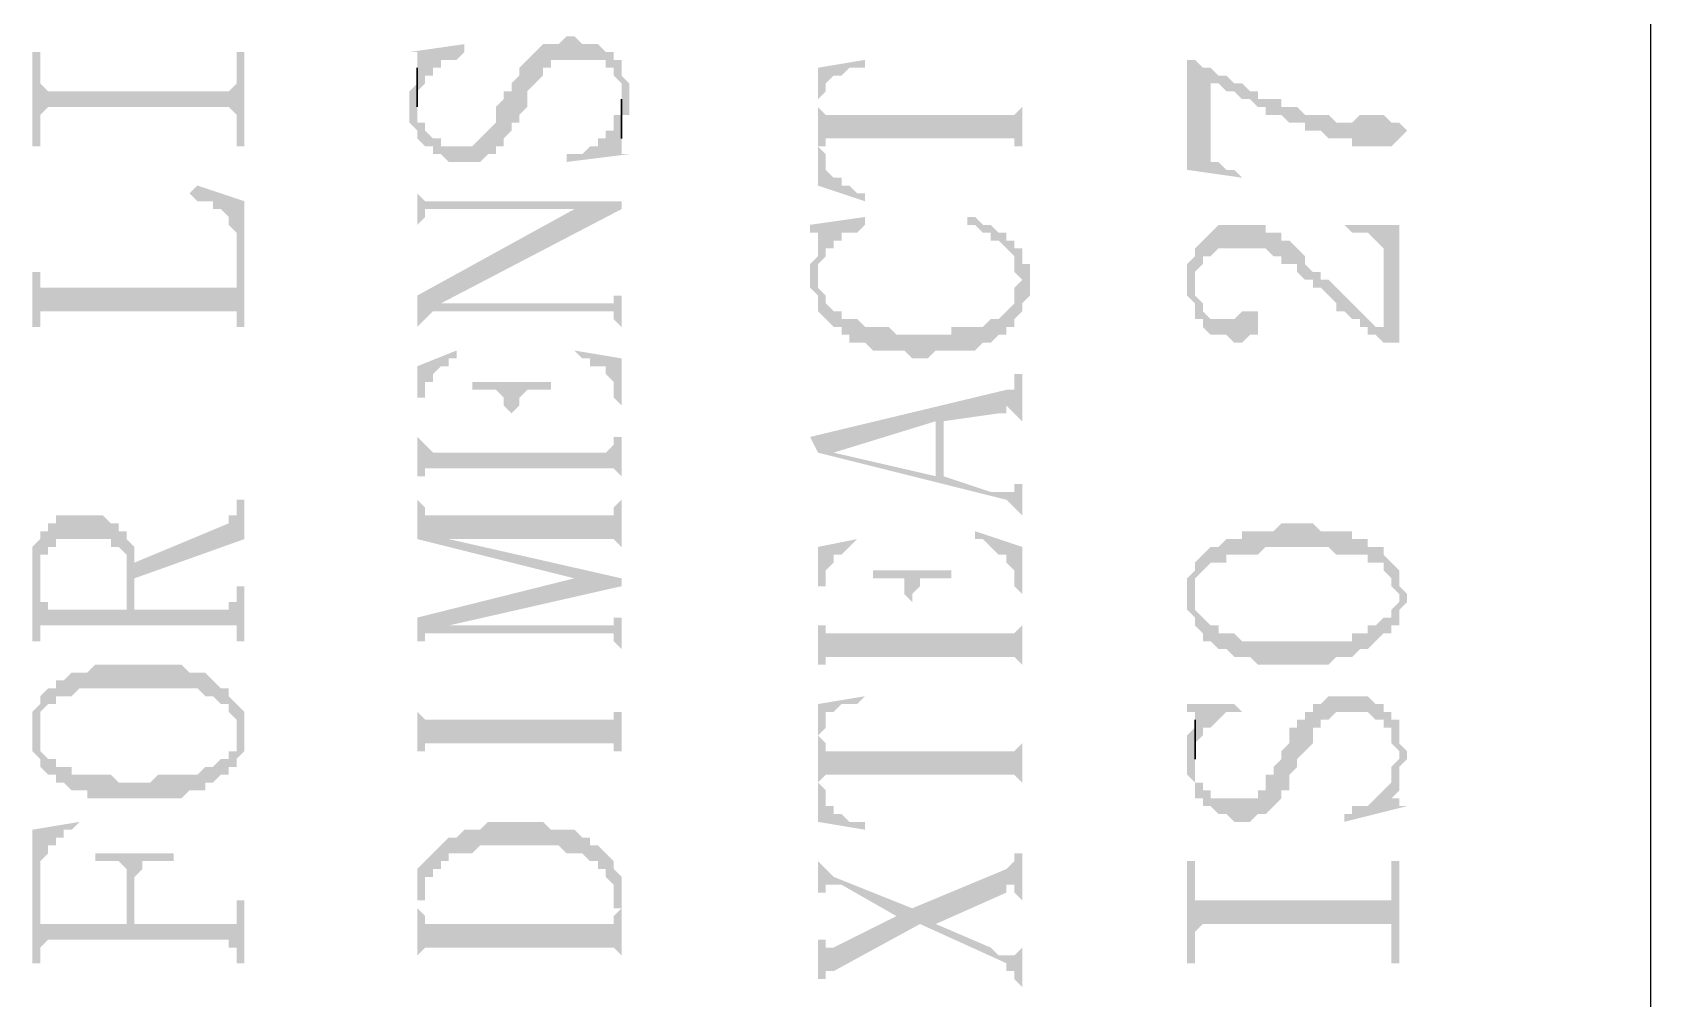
# Model space of a CAD drawing. Header units: millimetres. Extents: x 1167 to 2269, y 1197 to 1555.
# Drawn here: x 1419.5 to 1428.8, y 1463.83 to 1469.38 of the extents above; entities that cross this region are included whole.
import ezdxf

# ---------------------------------------------------------------- set-up
doc = ezdxf.new("R2010")
doc.units = ezdxf.units.MM

msp = doc.modelspace()

# ---------------------------------------------------------------- hatches: boundary and pattern name
at = {"transparency": 33554559}
for points in [[(1421.66962, 1468.95), (1421.66962, 1468.85974), (1421.71475, 1468.81461), (1421.71475, 1468.76947), (1421.75988, 1468.72434), (1421.80502, 1468.72434), (1421.80502, 1468.67921), (1421.85015, 1468.67921), (1421.89528, 1468.63408), (1422.07581, 1468.63408), (1422.12094, 1468.67921), (1422.16607, 1468.67921), (1422.16607, 1468.72434), (1422.21121, 1468.72434), (1422.21121, 1468.76947), (1422.21121, 1468.76947), (1422.25634, 1468.81461), (1422.25634, 1468.85974), (1422.30147, 1468.85974), (1422.30147, 1468.90487), (1422.3466, 1468.95), (1422.3466, 1469.04027), (1422.39173, 1469.0854), (1422.39173, 1469.0854), (1422.43687, 1469.13053), (1422.43687, 1469.17566), (1422.482, 1469.17566), (1422.482, 1469.2208), (1422.79792, 1469.2208), (1422.79792, 1469.17566), (1422.84306, 1469.17566), (1422.84306, 1469.13053), (1422.84306, 1469.13053), (1422.88819, 1469.0854), (1422.88819, 1468.81461), (1422.88819, 1468.90487), (1422.93332, 1468.90487), (1422.93332, 1468.99513), (1422.93332, 1469.0854), (1422.88819, 1469.13053), (1422.88819, 1469.2208), (1422.84306, 1469.2208), (1422.84306, 1469.26593), (1422.79792, 1469.26593), (1422.75279, 1469.31106), (1422.66253, 1469.31106), (1422.6174, 1469.35619), (1422.57226, 1469.35619), (1422.52713, 1469.31106), (1422.43687, 1469.31106), (1422.39173, 1469.26593), (1422.39173, 1469.26593), (1422.3466, 1469.2208), (1422.3466, 1469.2208), (1422.30147, 1469.17566), (1422.30147, 1469.13053), (1422.25634, 1469.0854), (1422.25634, 1469.04027), (1422.21121, 1469.04027), (1422.21121, 1468.99513), (1422.16607, 1468.95), (1422.16607, 1468.85974), (1422.12094, 1468.81461), (1422.12094, 1468.81461), (1422.07581, 1468.76947), (1422.07581, 1468.76947), (1422.03068, 1468.72434), (1421.85015, 1468.72434), (1421.85015, 1468.76947), (1421.80502, 1468.76947), (1421.75988, 1468.81461), (1421.75988, 1468.85974), (1421.71475, 1468.85974), (1421.71475, 1469.13053), (1421.71475, 1469.0854), (1421.71475, 1469.0854), (1421.66962, 1469.04027), (1421.66962, 1468.99513)], [(1419.50328, 1469.26593), (1419.50328, 1468.72434), (1419.54841, 1468.72434), (1419.54841, 1468.90487), (1419.54841, 1468.90487), (1419.59354, 1468.95), (1420.63158, 1468.95), (1420.67671, 1468.90487), (1420.67671, 1468.72434), (1420.72184, 1468.72434), (1420.72184, 1469.26593), (1420.67671, 1469.26593), (1420.67671, 1469.0854), (1420.67671, 1469.0854), (1420.63158, 1469.04027), (1419.59354, 1469.04027), (1419.54841, 1469.0854), (1419.54841, 1469.26593)], [(1421.66962, 1469.26593), (1421.71475, 1469.26593), (1421.71475, 1469.2208), (1421.71475, 1469.04027), (1421.75988, 1469.0854), (1421.75988, 1469.13053), (1421.80502, 1469.13053), (1421.80502, 1469.17566), (1421.85015, 1469.17566), (1421.85015, 1469.2208), (1421.94041, 1469.2208), (1421.98555, 1469.26593), (1421.98555, 1469.31106)], [(1424.01649, 1469.17566), (1424.01649, 1468.95), (1424.01649, 1468.99513), (1424.06163, 1469.04027), (1424.06163, 1469.0854), (1424.06163, 1469.0854), (1424.10676, 1469.13053), (1424.15189, 1469.13053), (1424.19702, 1469.17566), (1424.28729, 1469.17566), (1424.28729, 1469.2208)], [(1424.01649, 1469.17566), (1424.01649, 1468.49868), (1424.28729, 1468.40842), (1424.28729, 1468.45355), (1424.24215, 1468.45355), (1424.19702, 1468.49868), (1424.15189, 1468.49868), (1424.15189, 1468.54381), (1424.10676, 1468.54381), (1424.06163, 1468.58895), (1424.06163, 1468.67921), (1424.01649, 1468.72434), (1424.01649, 1468.95)], [(1426.13771, 1469.2208), (1426.13771, 1468.58895), (1426.45363, 1468.54381), (1426.45363, 1468.54381), (1426.4085, 1468.58895), (1426.36337, 1468.58895), (1426.31823, 1468.63408), (1426.2731, 1468.63408), (1426.2731, 1469.13053), (1426.22797, 1469.17566), (1426.18284, 1469.2208)], [(1426.22797, 1469.17566), (1426.2731, 1469.13053), (1426.2731, 1469.0854), (1426.31823, 1469.0854), (1426.36337, 1469.04027), (1426.4085, 1469.04027), (1426.45363, 1468.99513), (1426.49876, 1468.99513), (1426.54389, 1468.95), (1426.58903, 1468.95), (1426.58903, 1468.90487), (1426.67929, 1468.90487), (1426.72442, 1468.85974), (1426.81469, 1468.85974), (1426.81469, 1468.81461), (1426.90495, 1468.81461), (1426.95008, 1468.76947), (1427.08548, 1468.76947), (1427.08548, 1468.72434), (1427.31114, 1468.72434), (1427.35627, 1468.76947), (1427.35627, 1468.76947), (1427.40141, 1468.81461), (1427.35627, 1468.85974), (1427.31114, 1468.85974), (1427.26601, 1468.90487), (1427.13061, 1468.90487), (1427.08548, 1468.85974), (1426.99522, 1468.85974), (1426.95008, 1468.90487), (1426.81469, 1468.90487), (1426.76956, 1468.95), (1426.67929, 1468.95), (1426.67929, 1468.99513), (1426.54389, 1468.99513), (1426.54389, 1469.04027), (1426.49876, 1469.04027), (1426.45363, 1469.0854), (1426.4085, 1469.0854), (1426.36337, 1469.13053), (1426.31823, 1469.13053), (1426.2731, 1469.17566)], [(1424.01649, 1468.95), (1424.01649, 1468.72434), (1424.06163, 1468.72434), (1424.06163, 1468.76947), (1425.1448, 1468.76947), (1425.1448, 1468.72434), (1425.18993, 1468.72434), (1425.18993, 1468.63408), (1425.18993, 1468.99513), (1425.18993, 1468.95), (1425.18993, 1468.95), (1425.1448, 1468.90487), (1424.06163, 1468.90487)], [(1422.57226, 1468.67921), (1422.57226, 1468.63408), (1422.93332, 1468.67921), (1422.88819, 1468.67921), (1422.88819, 1468.72434), (1422.88819, 1468.90487), (1422.84306, 1468.90487), (1422.84306, 1468.81461), (1422.79792, 1468.81461), (1422.79792, 1468.76947), (1422.75279, 1468.76947), (1422.75279, 1468.72434), (1422.70766, 1468.72434), (1422.66253, 1468.67921), (1422.6174, 1468.67921)], [(1420.40592, 1468.45355), (1420.40592, 1468.45355), (1420.45105, 1468.40842), (1420.54132, 1468.40842), (1420.54132, 1468.36328), (1420.58645, 1468.36328), (1420.63158, 1468.31815), (1420.63158, 1468.27302), (1420.67671, 1468.22789), (1420.67671, 1468.18276), (1420.67671, 1467.6863), (1420.72184, 1467.6863), (1420.72184, 1468.40842), (1420.45105, 1468.49868)], [(1421.71475, 1468.54381), (1421.71475, 1468.22789), (1421.71475, 1468.27302), (1421.75988, 1468.31815), (1421.75988, 1468.36328), (1422.88819, 1468.36328), (1422.88819, 1468.40842), (1421.75988, 1468.40842), (1421.71475, 1468.45355)], [(1421.71475, 1467.86683), (1421.71475, 1467.64117), (1421.71475, 1467.6863), (1421.75988, 1467.73143), (1421.75988, 1467.73143), (1421.80502, 1467.77657), (1421.85015, 1467.8217), (1422.88819, 1468.36328), (1422.6174, 1468.36328)], [(1423.97136, 1468.27302), (1423.97136, 1468.22789), (1424.01649, 1468.22789), (1424.01649, 1467.8217), (1424.01649, 1468.04736), (1424.06163, 1468.09249), (1424.06163, 1468.13762), (1424.10676, 1468.13762), (1424.10676, 1468.18276), (1424.15189, 1468.18276), (1424.15189, 1468.22789), (1424.24215, 1468.22789), (1424.28729, 1468.27302), (1424.28729, 1468.31815)], [(1424.874, 1468.27302), (1424.91914, 1468.27302), (1424.96427, 1468.22789), (1425.0094, 1468.22789), (1425.0094, 1468.18276), (1425.05453, 1468.18276), (1425.09967, 1468.13762), (1425.09967, 1468.13762), (1425.1448, 1468.09249), (1425.1448, 1468.04736), (1425.1448, 1468.00223), (1425.18993, 1467.95709), (1425.18993, 1468.13762), (1425.1448, 1468.13762), (1425.1448, 1468.18276), (1425.09967, 1468.18276), (1425.09967, 1468.22789), (1425.05453, 1468.22789), (1425.0094, 1468.27302), (1424.96427, 1468.27302), (1424.91914, 1468.31815), (1424.874, 1468.31815)], [(1426.13771, 1467.95709), (1426.13771, 1467.86683), (1426.13771, 1467.86683), (1426.18284, 1467.8217), (1426.18284, 1467.77657), (1426.18284, 1468.00223), (1426.18284, 1468.00223), (1426.22797, 1468.04736), (1426.22797, 1468.09249), (1426.2731, 1468.09249), (1426.31823, 1468.13762), (1426.58903, 1468.13762), (1426.63416, 1468.09249), (1426.67929, 1468.09249), (1426.67929, 1468.04736), (1426.76956, 1468.04736), (1426.76956, 1468.00223), (1426.81469, 1467.95709), (1426.85982, 1467.95709), (1426.85982, 1467.91196), (1426.90495, 1467.91196), (1426.95008, 1467.86683), (1426.95008, 1467.86683), (1426.99522, 1467.8217), (1426.99522, 1467.77657), (1427.04035, 1467.77657), (1427.08548, 1467.73143), (1427.13061, 1467.73143), (1427.13061, 1467.6863), (1427.17575, 1467.6863), (1427.17575, 1467.64117), (1427.22088, 1467.64117), (1427.26601, 1467.59604), (1427.26601, 1467.6863), (1427.22088, 1467.6863), (1427.17575, 1467.73143), (1427.17575, 1467.73143), (1427.13061, 1467.77657), (1427.08548, 1467.8217), (1427.08548, 1467.8217), (1427.04035, 1467.86683), (1427.04035, 1467.86683), (1426.99522, 1467.91196), (1426.99522, 1467.91196), (1426.95008, 1467.95709), (1426.90495, 1467.95709), (1426.90495, 1468.00223), (1426.85982, 1468.00223), (1426.81469, 1468.04736), (1426.81469, 1468.09249), (1426.76956, 1468.13762), (1426.76956, 1468.13762), (1426.72442, 1468.18276), (1426.67929, 1468.18276), (1426.67929, 1468.22789), (1426.58903, 1468.22789), (1426.58903, 1468.27302), (1426.31823, 1468.27302), (1426.2731, 1468.22789), (1426.2731, 1468.22789), (1426.22797, 1468.18276), (1426.22797, 1468.18276), (1426.18284, 1468.13762), (1426.18284, 1468.09249), (1426.13771, 1468.04736), (1426.13771, 1468.00223)], [(1427.04035, 1468.27302), (1427.04035, 1468.27302), (1427.08548, 1468.22789), (1427.17575, 1468.22789), (1427.22088, 1468.18276), (1427.22088, 1468.18276), (1427.26601, 1468.13762), (1427.26601, 1467.59604), (1427.35627, 1467.59604), (1427.35627, 1468.27302)], [(1423.97136, 1468.00223), (1423.97136, 1467.95709), (1423.97136, 1467.91196), (1424.01649, 1467.86683), (1424.01649, 1467.8217), (1424.01649, 1468.18276), (1424.01649, 1468.13762), (1424.01649, 1468.09249), (1423.97136, 1468.04736)], [(1424.01649, 1467.8217), (1424.01649, 1467.77657), (1424.06163, 1467.73143), (1424.06163, 1467.73143), (1424.10676, 1467.6863), (1424.15189, 1467.6863), (1424.15189, 1467.64117), (1424.19702, 1467.64117), (1424.19702, 1467.59604), (1424.28729, 1467.59604), (1424.33242, 1467.55091), (1424.51295, 1467.55091), (1424.55808, 1467.50577), (1424.64834, 1467.50577), (1424.69348, 1467.55091), (1424.91914, 1467.55091), (1424.96427, 1467.59604), (1425.0094, 1467.59604), (1425.05453, 1467.64117), (1425.09967, 1467.64117), (1425.09967, 1467.6863), (1425.1448, 1467.6863), (1425.1448, 1467.73143), (1425.18993, 1467.77657), (1425.18993, 1467.8217), (1425.23506, 1467.86683), (1425.23506, 1467.95709), (1425.23506, 1468.04736), (1425.18993, 1468.04736), (1425.18993, 1468.13762), (1425.18993, 1467.95709), (1425.18993, 1467.95709), (1425.1448, 1467.91196), (1425.1448, 1467.8217), (1425.1448, 1467.8217), (1425.09967, 1467.77657), (1425.09967, 1467.77657), (1425.05453, 1467.73143), (1425.0094, 1467.73143), (1424.96427, 1467.6863), (1424.78374, 1467.6863), (1424.78374, 1467.64117), (1424.46781, 1467.64117), (1424.42268, 1467.6863), (1424.28729, 1467.6863), (1424.24215, 1467.73143), (1424.15189, 1467.73143), (1424.15189, 1467.77657), (1424.10676, 1467.77657), (1424.06163, 1467.8217), (1424.06163, 1467.86683), (1424.01649, 1467.91196), (1424.01649, 1467.95709)], [(1419.50328, 1468.00223), (1419.50328, 1467.6863), (1419.54841, 1467.6863), (1419.54841, 1467.77657), (1420.67671, 1467.77657), (1420.67671, 1467.73143), (1420.67671, 1467.95709), (1420.67671, 1467.91196), (1419.54841, 1467.91196), (1419.54841, 1467.95709), (1419.54841, 1468.00223)], [(1421.80502, 1467.77657), (1422.84306, 1467.77657), (1422.84306, 1467.73143), (1422.84306, 1467.73143), (1422.88819, 1467.6863), (1422.88819, 1467.64117), (1422.88819, 1467.91196), (1422.88819, 1467.86683), (1422.84306, 1467.86683), (1422.84306, 1467.8217), (1421.85015, 1467.8217)], [(1426.18284, 1467.77657), (1426.18284, 1467.73143), (1426.22797, 1467.73143), (1426.22797, 1467.6863), (1426.22797, 1467.6863), (1426.2731, 1467.64117), (1426.36337, 1467.64117), (1426.4085, 1467.59604), (1426.45363, 1467.59604), (1426.49876, 1467.64117), (1426.54389, 1467.64117), (1426.54389, 1467.6863), (1426.54389, 1467.77657), (1426.45363, 1467.77657), (1426.4085, 1467.73143), (1426.2731, 1467.73143), (1426.22797, 1467.77657), (1426.22797, 1467.8217), (1426.18284, 1467.86683), (1426.18284, 1467.91196)], [(1421.71475, 1467.46064), (1421.71475, 1466.78366), (1421.71475, 1467.28011), (1421.75988, 1467.28011), (1421.75988, 1467.37038), (1421.80502, 1467.37038), (1421.80502, 1467.41551), (1421.80502, 1467.41551), (1421.85015, 1467.46064), (1421.89528, 1467.46064), (1421.89528, 1467.50577), (1421.94041, 1467.50577), (1421.94041, 1467.55091)], [(1422.6174, 1467.55091), (1422.6174, 1467.55091), (1422.66253, 1467.50577), (1422.70766, 1467.50577), (1422.70766, 1467.46064), (1422.79792, 1467.46064), (1422.79792, 1467.41551), (1422.79792, 1467.41551), (1422.84306, 1467.37038), (1422.84306, 1467.32524), (1422.84306, 1467.28011), (1422.88819, 1467.23498), (1422.88819, 1466.78366), (1422.88819, 1467.50577)], [(1423.97136, 1467.05445), (1424.01649, 1466.96419), (1424.10676, 1466.96419), (1424.69348, 1467.14472), (1424.69348, 1466.82879), (1424.73861, 1467.14472), (1425.05453, 1467.18985), (1425.09967, 1467.18985), (1425.09967, 1467.23498), (1425.1448, 1467.18985), (1425.1448, 1467.18985), (1425.18993, 1467.14472), (1425.18993, 1467.41551), (1425.1448, 1467.41551), (1425.1448, 1467.32524), (1425.09967, 1467.32524)], [(1422.03068, 1467.37038), (1422.03068, 1467.32524), (1422.16607, 1467.32524), (1422.21121, 1467.28011), (1422.21121, 1467.23498), (1422.25634, 1467.18985), (1422.25634, 1466.96419), (1422.25634, 1467.18985), (1422.25634, 1467.18985), (1422.30147, 1467.23498), (1422.30147, 1467.28011), (1422.30147, 1467.28011), (1422.3466, 1467.32524), (1422.482, 1467.32524), (1422.482, 1467.37038)], [(1421.71475, 1466.82879), (1421.75988, 1466.82879), (1421.75988, 1466.87392), (1422.84306, 1466.87392), (1422.88819, 1466.82879), (1422.88819, 1467.05445), (1422.84306, 1467.05445), (1422.84306, 1467.00932), (1422.84306, 1467.00932), (1422.79792, 1466.96419), (1422.25634, 1466.96419), (1422.25634, 1467.18985), (1422.25634, 1466.96419), (1421.80502, 1466.96419), (1421.75988, 1467.00932), (1421.75988, 1467.00932), (1421.71475, 1467.05445), (1421.71475, 1467.23498)], [(1424.01649, 1466.96419), (1425.09967, 1466.69339), (1425.1448, 1466.64826), (1425.1448, 1466.64826), (1425.18993, 1466.60313), (1425.18993, 1466.558), (1425.18993, 1466.82879), (1425.18993, 1466.78366), (1425.1448, 1466.78366), (1425.1448, 1466.73853), (1425.0094, 1466.73853), (1424.73861, 1466.82879), (1424.73861, 1467.14472), (1424.69348, 1466.82879), (1424.10676, 1466.96419), (1424.10676, 1466.96419)], [(1420.08999, 1466.33234), (1420.08999, 1466.24207), (1420.72184, 1466.46773), (1420.72184, 1466.69339), (1420.67671, 1466.69339), (1420.67671, 1466.64826), (1420.67671, 1466.60313), (1420.63158, 1466.60313), (1420.63158, 1466.558)], [(1421.71475, 1466.69339), (1421.71475, 1466.46773), (1422.6174, 1466.24207), (1422.6174, 1466.24207), (1422.88819, 1466.19694), (1422.88819, 1466.24207), (1421.89528, 1466.46773), (1421.89528, 1466.46773), (1421.80502, 1466.60313), (1421.75988, 1466.60313), (1421.75988, 1466.64826), (1421.71475, 1466.69339)], [(1421.80502, 1466.60313), (1421.89528, 1466.46773), (1422.84306, 1466.46773), (1422.88819, 1466.4226), (1422.88819, 1466.37747), (1422.88819, 1466.69339), (1422.88819, 1466.69339), (1422.84306, 1466.64826), (1422.84306, 1466.60313), (1422.79792, 1466.60313)], [(1419.50328, 1466.2872), (1419.50328, 1465.88101), (1419.54841, 1465.88101), (1419.54841, 1466.24207), (1419.54841, 1466.37747), (1419.59354, 1466.37747), (1419.59354, 1466.4226), (1419.63867, 1466.4226), (1419.63867, 1466.46773), (1419.9546, 1466.46773), (1419.9546, 1466.4226), (1419.99973, 1466.4226), (1420.04486, 1466.37747), (1420.04486, 1466.33234), (1420.04486, 1466.06154), (1420.08999, 1466.4226), (1420.04486, 1466.46773), (1420.04486, 1466.51287), (1419.99973, 1466.51287), (1419.99973, 1466.558), (1419.9546, 1466.558), (1419.90947, 1466.60313), (1419.63867, 1466.60313), (1419.63867, 1466.558), (1419.59354, 1466.558), (1419.59354, 1466.51287), (1419.54841, 1466.51287), (1419.54841, 1466.46773), (1419.54841, 1466.46773), (1419.50328, 1466.4226), (1419.50328, 1466.33234), (1419.50328, 1466.33234)], [(1426.18284, 1466.2872), (1426.18284, 1466.15181), (1426.18284, 1466.19694), (1426.18284, 1466.24207), (1426.22797, 1466.2872), (1426.22797, 1466.2872), (1426.2731, 1466.33234), (1426.36337, 1466.33234), (1426.36337, 1466.37747), (1426.54389, 1466.37747), (1426.58903, 1466.4226), (1426.95008, 1466.4226), (1426.99522, 1466.37747), (1427.17575, 1466.37747), (1427.17575, 1466.33234), (1427.26601, 1466.33234), (1427.26601, 1466.2872), (1427.31114, 1466.24207), (1427.31114, 1466.19694), (1427.35627, 1466.15181), (1427.35627, 1466.2872), (1427.31114, 1466.33234), (1427.31114, 1466.33234), (1427.26601, 1466.37747), (1427.26601, 1466.4226), (1427.17575, 1466.4226), (1427.17575, 1466.46773), (1427.08548, 1466.46773), (1427.08548, 1466.51287), (1426.90495, 1466.51287), (1426.85982, 1466.558), (1426.67929, 1466.558), (1426.63416, 1466.51287), (1426.45363, 1466.51287), (1426.45363, 1466.46773), (1426.36337, 1466.46773), (1426.31823, 1466.4226), (1426.2731, 1466.4226), (1426.22797, 1466.37747), (1426.22797, 1466.37747), (1426.18284, 1466.33234)], [(1424.01649, 1466.4226), (1424.01649, 1465.70049), (1424.01649, 1466.19694), (1424.06163, 1466.19694), (1424.06163, 1466.24207), (1424.06163, 1466.2872), (1424.10676, 1466.33234), (1424.10676, 1466.37747), (1424.15189, 1466.37747), (1424.19702, 1466.4226), (1424.19702, 1466.4226), (1424.24215, 1466.46773), (1424.24215, 1466.46773)], [(1424.91914, 1466.46773), (1424.96427, 1466.46773), (1425.0094, 1466.4226), (1425.0094, 1466.4226), (1425.05453, 1466.37747), (1425.09967, 1466.37747), (1425.09967, 1466.33234), (1425.09967, 1466.33234), (1425.1448, 1466.2872), (1425.1448, 1466.19694), (1425.18993, 1466.15181), (1425.18993, 1465.70049), (1425.18993, 1466.4226), (1424.91914, 1466.51287)], [(1419.54841, 1465.92615), (1419.54841, 1465.97128), (1420.67671, 1465.97128), (1420.67671, 1465.88101), (1420.72184, 1465.88101), (1420.72184, 1466.19694), (1420.67671, 1466.19694), (1420.67671, 1466.15181), (1420.67671, 1466.10668), (1420.63158, 1466.10668), (1420.63158, 1466.06154), (1420.08999, 1466.06154), (1420.08999, 1466.4226), (1420.08999, 1466.4226), (1420.04486, 1466.06154), (1419.59354, 1466.06154), (1419.59354, 1466.10668), (1419.54841, 1466.10668), (1419.54841, 1466.24207)], [(1424.33242, 1466.2872), (1424.33242, 1466.24207), (1424.51295, 1466.24207), (1424.51295, 1466.15181), (1424.55808, 1466.10668), (1424.55808, 1465.92615), (1424.55808, 1466.15181), (1424.60321, 1466.19694), (1424.60321, 1466.24207), (1424.78374, 1466.24207), (1424.78374, 1466.2872)], [(1426.13771, 1466.15181), (1426.13771, 1466.06154), (1426.13771, 1466.06154), (1426.18284, 1466.01641), (1426.18284, 1465.97128), (1426.18284, 1465.97128), (1426.22797, 1465.92615), (1426.22797, 1465.88101), (1426.2731, 1465.88101), (1426.31823, 1465.83588), (1426.36337, 1465.83588), (1426.4085, 1465.79075), (1426.49876, 1465.79075), (1426.54389, 1465.74562), (1426.95008, 1465.74562), (1426.99522, 1465.79075), (1427.08548, 1465.79075), (1427.13061, 1465.83588), (1427.17575, 1465.83588), (1427.22088, 1465.88101), (1427.22088, 1465.88101), (1427.26601, 1465.92615), (1427.31114, 1465.92615), (1427.31114, 1465.97128), (1427.35627, 1465.97128), (1427.35627, 1466.06154), (1427.35627, 1466.06154), (1427.40141, 1466.10668), (1427.40141, 1466.15181), (1427.40141, 1466.15181), (1427.35627, 1466.19694), (1427.35627, 1466.2872), (1427.35627, 1466.15181), (1427.35627, 1466.10668), (1427.31114, 1466.06154), (1427.31114, 1466.01641), (1427.26601, 1466.01641), (1427.22088, 1465.97128), (1427.17575, 1465.97128), (1427.17575, 1465.92615), (1427.08548, 1465.92615), (1427.08548, 1465.88101), (1426.45363, 1465.88101), (1426.4085, 1465.92615), (1426.31823, 1465.92615), (1426.31823, 1465.97128), (1426.2731, 1465.97128), (1426.22797, 1466.01641), (1426.22797, 1466.01641), (1426.18284, 1466.06154), (1426.18284, 1466.2872), (1426.18284, 1466.2872), (1426.13771, 1466.24207), (1426.13771, 1466.19694), (1426.13771, 1466.19694)], [(1421.71475, 1466.01641), (1421.71475, 1465.83588), (1421.71475, 1465.88101), (1421.75988, 1465.88101), (1421.75988, 1465.92615), (1421.80502, 1465.92615), (1421.89528, 1465.97128), (1422.88819, 1466.19694), (1422.6174, 1466.24207)], [(1424.01649, 1465.74562), (1424.06163, 1465.74562), (1424.06163, 1465.79075), (1425.1448, 1465.79075), (1425.18993, 1465.74562), (1425.18993, 1465.97128), (1425.18993, 1465.97128), (1425.1448, 1465.92615), (1424.55808, 1465.92615), (1424.55808, 1466.10668), (1424.55808, 1465.92615), (1424.06163, 1465.92615), (1424.06163, 1465.97128), (1424.01649, 1465.97128), (1424.01649, 1466.19694)], [(1421.80502, 1465.92615), (1422.84306, 1465.92615), (1422.84306, 1465.88101), (1422.84306, 1465.88101), (1422.88819, 1465.83588), (1422.88819, 1466.06154), (1422.88819, 1466.01641), (1422.84306, 1466.01641), (1422.84306, 1465.97128), (1421.89528, 1465.97128)], [(1419.54841, 1465.51996), (1419.54841, 1465.33943), (1419.54841, 1465.38456), (1419.54841, 1465.47483), (1419.54841, 1465.47483), (1419.59354, 1465.51996), (1419.63867, 1465.51996), (1419.63867, 1465.56509), (1419.72894, 1465.56509), (1419.77407, 1465.61022), (1420.45105, 1465.61022), (1420.49618, 1465.56509), (1420.54132, 1465.56509), (1420.58645, 1465.51996), (1420.63158, 1465.51996), (1420.63158, 1465.47483), (1420.67671, 1465.42969), (1420.67671, 1465.33943), (1420.67671, 1465.51996), (1420.67671, 1465.51996), (1420.63158, 1465.56509), (1420.63158, 1465.61022), (1420.58645, 1465.61022), (1420.54132, 1465.65535), (1420.54132, 1465.65535), (1420.49618, 1465.70049), (1420.40592, 1465.70049), (1420.36079, 1465.74562), (1419.86433, 1465.74562), (1419.8192, 1465.70049), (1419.72894, 1465.70049), (1419.6838, 1465.65535), (1419.63867, 1465.65535), (1419.63867, 1465.61022), (1419.59354, 1465.61022), (1419.54841, 1465.56509), (1419.54841, 1465.56509)], [(1421.71475, 1465.65535), (1421.71475, 1465.06864), (1421.71475, 1465.24916), (1421.75988, 1465.24916), (1421.75988, 1465.2943), (1422.84306, 1465.2943), (1422.84306, 1465.24916), (1422.88819, 1465.24916), (1422.88819, 1465.06864), (1422.88819, 1465.65535), (1422.88819, 1465.47483), (1422.84306, 1465.47483), (1422.84306, 1465.42969), (1421.75988, 1465.42969), (1421.71475, 1465.47483)], [(1424.01649, 1465.51996), (1424.01649, 1465.33943), (1424.01649, 1465.33943), (1424.06163, 1465.38456), (1424.06163, 1465.42969), (1424.06163, 1465.47483), (1424.10676, 1465.47483), (1424.15189, 1465.51996), (1424.24215, 1465.51996), (1424.28729, 1465.56509), (1424.28729, 1465.56509)], [(1426.13771, 1465.20403), (1426.13771, 1465.11377), (1426.13771, 1465.11377), (1426.18284, 1465.06864), (1426.18284, 1464.97837), (1426.22797, 1464.97837), (1426.22797, 1464.93324), (1426.2731, 1464.93324), (1426.31823, 1464.88811), (1426.36337, 1464.88811), (1426.4085, 1464.84297), (1426.49876, 1464.84297), (1426.54389, 1464.88811), (1426.58903, 1464.88811), (1426.63416, 1464.93324), (1426.63416, 1464.93324), (1426.67929, 1464.97837), (1426.67929, 1465.0235), (1426.72442, 1465.0235), (1426.72442, 1465.11377), (1426.76956, 1465.1589), (1426.76956, 1465.20403), (1426.81469, 1465.24916), (1426.81469, 1465.24916), (1426.85982, 1465.2943), (1426.85982, 1465.38456), (1426.90495, 1465.38456), (1426.90495, 1465.42969), (1426.95008, 1465.42969), (1426.99522, 1465.47483), (1427.17575, 1465.47483), (1427.22088, 1465.42969), (1427.26601, 1465.42969), (1427.26601, 1465.38456), (1427.31114, 1465.38456), (1427.31114, 1465.2943), (1427.35627, 1465.24916), (1427.35627, 1465.06864), (1427.35627, 1465.11377), (1427.35627, 1465.1589), (1427.40141, 1465.20403), (1427.40141, 1465.24916), (1427.40141, 1465.24916), (1427.35627, 1465.2943), (1427.35627, 1465.42969), (1427.31114, 1465.42969), (1427.31114, 1465.47483), (1427.26601, 1465.47483), (1427.26601, 1465.51996), (1427.22088, 1465.51996), (1427.17575, 1465.56509), (1426.95008, 1465.56509), (1426.90495, 1465.51996), (1426.85982, 1465.51996), (1426.85982, 1465.47483), (1426.81469, 1465.47483), (1426.81469, 1465.42969), (1426.76956, 1465.42969), (1426.76956, 1465.38456), (1426.72442, 1465.38456), (1426.72442, 1465.2943), (1426.67929, 1465.24916), (1426.67929, 1465.20403), (1426.63416, 1465.1589), (1426.63416, 1465.11377), (1426.58903, 1465.11377), (1426.58903, 1465.0235), (1426.54389, 1465.0235), (1426.54389, 1464.97837), (1426.2731, 1464.97837), (1426.2731, 1465.0235), (1426.22797, 1465.0235), (1426.22797, 1465.06864), (1426.18284, 1465.06864), (1426.18284, 1465.38456), (1426.13771, 1465.33943), (1426.13771, 1465.2943), (1426.13771, 1465.24916)], [(1419.50328, 1465.33943), (1419.50328, 1465.24916), (1419.50328, 1465.24916), (1419.54841, 1465.20403), (1419.54841, 1465.1589), (1419.54841, 1465.1589), (1419.59354, 1465.11377), (1419.63867, 1465.11377), (1419.63867, 1465.06864), (1419.6838, 1465.06864), (1419.72894, 1465.0235), (1419.8192, 1465.0235), (1419.8192, 1464.97837), (1420.36079, 1464.97837), (1420.40592, 1465.0235), (1420.49618, 1465.0235), (1420.49618, 1465.06864), (1420.54132, 1465.06864), (1420.58645, 1465.11377), (1420.63158, 1465.11377), (1420.63158, 1465.1589), (1420.67671, 1465.1589), (1420.67671, 1465.20403), (1420.72184, 1465.24916), (1420.72184, 1465.33943), (1420.72184, 1465.47483), (1420.72184, 1465.47483), (1420.67671, 1465.51996), (1420.67671, 1465.33943), (1420.67671, 1465.24916), (1420.63158, 1465.24916), (1420.63158, 1465.20403), (1420.58645, 1465.20403), (1420.54132, 1465.1589), (1420.49618, 1465.1589), (1420.45105, 1465.11377), (1420.22539, 1465.11377), (1420.18026, 1465.06864), (1419.99973, 1465.06864), (1419.9546, 1465.11377), (1419.72894, 1465.11377), (1419.72894, 1465.1589), (1419.63867, 1465.1589), (1419.63867, 1465.20403), (1419.59354, 1465.20403), (1419.54841, 1465.24916), (1419.54841, 1465.33943), (1419.54841, 1465.51996), (1419.50328, 1465.47483), (1419.50328, 1465.38456)], [(1424.01649, 1465.51996), (1424.01649, 1464.84297), (1424.28729, 1464.79784), (1424.28729, 1464.84297), (1424.19702, 1464.84297), (1424.15189, 1464.88811), (1424.10676, 1464.88811), (1424.10676, 1464.93324), (1424.06163, 1464.93324), (1424.06163, 1465.0235), (1424.01649, 1465.06864), (1424.01649, 1465.33943)], [(1426.13771, 1465.51996), (1426.13771, 1465.47483), (1426.18284, 1465.47483), (1426.18284, 1465.2943), (1426.18284, 1465.2943), (1426.22797, 1465.33943), (1426.22797, 1465.38456), (1426.2731, 1465.38456), (1426.31823, 1465.42969), (1426.31823, 1465.42969), (1426.36337, 1465.47483), (1426.45363, 1465.47483), (1426.4085, 1465.51996)], [(1424.01649, 1465.33943), (1424.01649, 1465.06864), (1424.06163, 1465.11377), (1425.1448, 1465.11377), (1425.18993, 1465.06864), (1425.18993, 1465.0235), (1425.18993, 1465.38456), (1425.18993, 1465.2943), (1425.18993, 1465.2943), (1425.1448, 1465.24916), (1424.06163, 1465.24916), (1424.06163, 1465.2943)], [(1427.31114, 1465.1589), (1427.31114, 1464.97837), (1427.35627, 1465.0235), (1427.35627, 1465.24916), (1427.35627, 1465.20403)], [(1427.04035, 1464.88811), (1427.04035, 1464.84297), (1427.40141, 1464.93324), (1427.35627, 1464.93324), (1427.35627, 1464.97837), (1427.31114, 1464.97837), (1427.31114, 1465.1589), (1427.31114, 1465.11377), (1427.31114, 1465.06864), (1427.26601, 1465.0235), (1427.26601, 1465.0235), (1427.22088, 1464.97837), (1427.22088, 1464.97837), (1427.17575, 1464.93324), (1427.08548, 1464.93324), (1427.08548, 1464.88811)], [(1419.50328, 1464.79784), (1419.50328, 1464.0306), (1419.54841, 1464.0306), (1419.54841, 1464.52705), (1419.54841, 1464.57218), (1419.54841, 1464.61731), (1419.59354, 1464.66245), (1419.59354, 1464.70758), (1419.63867, 1464.70758), (1419.63867, 1464.75271), (1419.6838, 1464.75271), (1419.6838, 1464.79784), (1419.72894, 1464.79784), (1419.77407, 1464.84297), (1419.77407, 1464.84297)], [(1421.71475, 1464.34652), (1421.71475, 1464.0306), (1421.71475, 1464.39165), (1421.75988, 1464.39165), (1421.75988, 1464.52705), (1421.80502, 1464.52705), (1421.80502, 1464.57218), (1421.85015, 1464.57218), (1421.85015, 1464.61731), (1421.89528, 1464.61731), (1421.89528, 1464.66245), (1422.03068, 1464.66245), (1422.07581, 1464.70758), (1422.52713, 1464.70758), (1422.57226, 1464.66245), (1422.66253, 1464.66245), (1422.70766, 1464.61731), (1422.75279, 1464.61731), (1422.75279, 1464.57218), (1422.79792, 1464.57218), (1422.79792, 1464.52705), (1422.84306, 1464.48192), (1422.84306, 1464.34652), (1422.88819, 1464.34652), (1422.88819, 1464.0306), (1422.88819, 1464.34652), (1422.88819, 1464.52705), (1422.88819, 1464.52705), (1422.84306, 1464.57218), (1422.84306, 1464.61731), (1422.84306, 1464.61731), (1422.79792, 1464.66245), (1422.79792, 1464.66245), (1422.75279, 1464.70758), (1422.70766, 1464.70758), (1422.70766, 1464.75271), (1422.66253, 1464.75271), (1422.6174, 1464.79784), (1422.482, 1464.79784), (1422.43687, 1464.84297), (1422.12094, 1464.84297), (1422.07581, 1464.79784), (1421.98555, 1464.79784), (1421.94041, 1464.75271), (1421.89528, 1464.75271), (1421.85015, 1464.70758), (1421.85015, 1464.70758), (1421.80502, 1464.66245), (1421.80502, 1464.66245), (1421.75988, 1464.61731), (1421.75988, 1464.61731), (1421.71475, 1464.57218), (1421.71475, 1464.48192), (1421.71475, 1464.39165)], [(1424.01649, 1464.21112), (1424.01649, 1463.8952), (1424.01649, 1463.94033), (1424.06163, 1463.94033), (1424.06163, 1463.98546), (1424.10676, 1463.98546), (1424.60321, 1464.25626), (1424.69348, 1464.25626), (1425.09967, 1464.43679), (1425.09967, 1464.48192), (1425.1448, 1464.48192), (1425.1448, 1464.43679), (1425.18993, 1464.39165), (1425.18993, 1464.70758), (1425.18993, 1464.66245), (1425.1448, 1464.66245), (1425.1448, 1464.61731), (1425.1448, 1464.61731), (1425.09967, 1464.57218), (1424.55808, 1464.34652), (1424.46781, 1464.30139), (1424.10676, 1464.12086), (1424.06163, 1464.12086), (1424.06163, 1464.16599), (1424.01649, 1464.16599)], [(1419.86433, 1464.66245), (1419.86433, 1464.61731), (1419.99973, 1464.61731), (1420.04486, 1464.57218), (1420.04486, 1464.25626), (1420.08999, 1464.48192), (1420.08999, 1464.52705), (1420.08999, 1464.52705), (1420.13513, 1464.57218), (1420.13513, 1464.61731), (1420.31566, 1464.61731), (1420.31566, 1464.66245)], [(1424.01649, 1464.66245), (1424.01649, 1464.39165), (1424.01649, 1464.43679), (1424.06163, 1464.43679), (1424.06163, 1464.48192), (1424.15189, 1464.48192), (1424.46781, 1464.30139), (1424.55808, 1464.34652), (1424.10676, 1464.52705), (1424.06163, 1464.57218), (1424.06163, 1464.57218), (1424.01649, 1464.61731)], [(1426.13771, 1464.61731), (1426.13771, 1464.0306), (1426.18284, 1464.0306), (1426.18284, 1464.21112), (1426.18284, 1464.21112), (1426.22797, 1464.25626), (1427.31114, 1464.25626), (1427.31114, 1464.21112), (1427.31114, 1464.0306), (1427.35627, 1464.0306), (1427.35627, 1464.61731), (1427.31114, 1464.61731), (1427.31114, 1464.43679), (1427.31114, 1464.39165), (1426.18284, 1464.39165), (1426.18284, 1464.61731)], [(1419.54841, 1464.07573), (1419.54841, 1464.12086), (1419.54841, 1464.12086), (1419.59354, 1464.16599), (1420.63158, 1464.16599), (1420.63158, 1464.12086), (1420.67671, 1464.12086), (1420.67671, 1464.0306), (1420.72184, 1464.0306), (1420.72184, 1464.39165), (1420.67671, 1464.39165), (1420.67671, 1464.30139), (1420.67671, 1464.25626), (1420.08999, 1464.25626), (1420.08999, 1464.48192), (1420.04486, 1464.25626), (1419.54841, 1464.25626), (1419.54841, 1464.30139), (1419.54841, 1464.52705)], [(1421.71475, 1464.07573), (1421.71475, 1464.07573), (1421.75988, 1464.12086), (1422.84306, 1464.12086), (1422.88819, 1464.07573), (1422.88819, 1464.34652), (1422.84306, 1464.30139), (1422.84306, 1464.25626), (1421.75988, 1464.25626), (1421.75988, 1464.30139), (1421.75988, 1464.30139), (1421.71475, 1464.34652)], [(1424.60321, 1464.25626), (1425.09967, 1464.0306), (1425.09967, 1463.98546), (1425.1448, 1463.98546), (1425.1448, 1463.94033), (1425.18993, 1463.8952), (1425.18993, 1464.12086), (1425.18993, 1464.12086), (1425.1448, 1464.07573), (1425.05453, 1464.07573), (1425.0094, 1464.12086), (1424.69348, 1464.25626)]]:
    msp.add_hatch(color=256, dxfattribs=at).paths.add_polyline_path(points)

# ---------------------------------------------------------------- linework, layer by layer
msp.add_lwpolyline([(1428.8005, 1549.22789), (1428.8005, 1262.48694)])
for points in [[(1421.71475, 1469.13053), (1421.71475, 1468.95), (1421.71475, 1469.17566), (1421.71475, 1469.17566)], [(1422.88819, 1468.90487), (1422.88819, 1468.76947), (1422.88819, 1468.99513), (1422.88819, 1468.95)], [(1426.18284, 1465.38456), (1426.18284, 1465.20403), (1426.18284, 1465.42969), (1426.18284, 1465.42969)]]:
    msp.add_lwpolyline(points, close=True)

doc.saveas('drawing.dxf')
